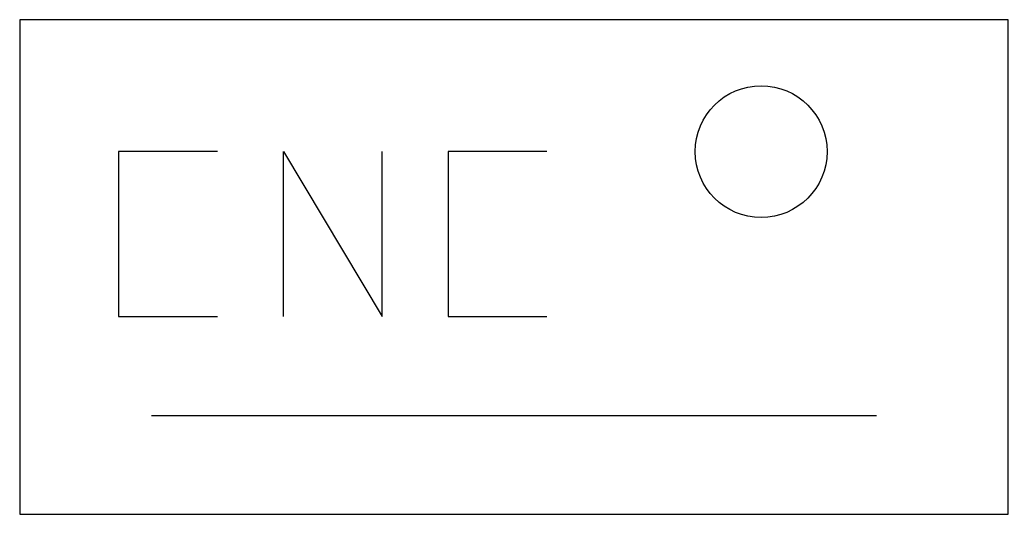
# Model space of a CAD drawing. Header units: millimetres. Extents: x 0 to 60, y 0 to 30.
import ezdxf

# ---------------------------------------------------------------- set-up
doc = ezdxf.new("R2010")
doc.units = ezdxf.units.MM

msp = doc.modelspace()

# ---------------------------------------------------------------- linework, layer by layer
at = {"layer": 'MARKS'}
for p, q in [((60, 30), (0, 30)), ((0, 30), (0, 0)), ((60, 0), (60, 30)), ((12, 22), (6, 22)), ((6, 22), (6, 12)), ((16, 12), (16, 22)), ((16, 22), (22, 12)), ((22, 12), (22, 22)), ((32, 22), (26, 22)), ((26, 22), (26, 12)), ((6, 12), (12, 12)), ((26, 12), (32, 12)), ((8, 6), (52, 6)), ((0, 0), (60, 0))]:
    msp.add_line(p, q, dxfattribs=at)
msp.add_circle((45, 22), 4, dxfattribs=at)

doc.saveas('drawing.dxf')
